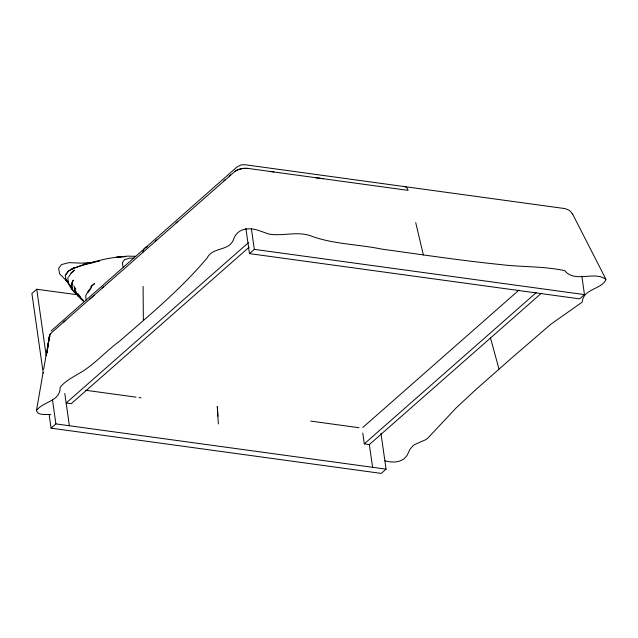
<?xml version="1.0" encoding="UTF-8"?>
<svg xmlns="http://www.w3.org/2000/svg" width="638" height="638" viewBox="0 0 638 638"><rect width="100%" height="100%" fill="white"/><g stroke="black" fill="none" stroke-linecap="round" stroke-linejoin="round"><path stroke-width="0.96" d="M50.841 333.371L49.652 335.062L49.836 336.537M49.652 335.062L46.901 353.261L49.628 335.205L43.599 369.514M50.928 414.644C46.542 413.902 38.296 416.088 36.438 410.705L43.073 372.568M47.571 346.777L49.589 335.484M72.253 282.403C70.18 287.188 72.979 292.252 77.174 294.732L36.741 289.253L31.9 293.512L43.232 373.118M36.438 410.705C42.682 401.318 60.514 401.701 60.116 387.41C64.861 381.245 72.166 377.624 78.705 373.677C93.945 365.231 105.27 351.61 119.306 341.402C149.794 314.893 181.072 288.958 207.159 257.951C212.598 246.81 228.795 251.388 233.412 239.848C234.975 234.13 239.952 229.664 245.901 229.082C254.195 227.599 261.811 231.985 269.515 234.194C284.085 236.355 298.959 230.485 313.154 236.762C335.301 244.354 359.003 244.378 381.803 249.115C421.335 254.538 460.803 260.543 500.511 264.563C521.82 267.17 543.767 266.126 564.742 270.64C574.966 283.368 594.632 270.48 606.044 279.516C601.379 289.66 583.204 288.575 582.223 302.109L550.969 324.136L511.197 358.412L475.214 390.169L456.282 407.786L428.393 437.532L425.889 439.622L414.357 444.71L412.515 446.273L409.899 449.439L406.972 455.66L403.583 459.216L399.571 461.146L395.058 462.04L389.419 461.8L384.929 460.819M87.845 292.85L91.513 287.196L88.188 291.04L85.755 295.617L86.058 300.251M65.913 274.85L68.633 271.014L74.423 267.697L68.122 271.118L65.267 275.241L66.2 280.68L71.416 287.73M68.513 277.123L71.344 272.881L74.351 270.121L70.993 273.128M51.152 330.923L237.081 166.925L241.188 164.851L245.096 164.748L565.18 208.618L569.622 210.476L572.533 213.945M102.096 287.897L103.587 286.582M155.162 241.244L156.653 239.928M176.08 222.837L177.571 221.53M223.898 180.777L225.389 179.461M229.13 176.176L230.621 174.86M89.631 299.254L94.081 295.33M404.021 186.663A10.033 4.984 -82.2 0 1 408.089 190.355L247.927 168.408L243.158 168.416L238.381 169.533L234.888 171.478L50.785 333.371A9.642 4.163 -8.1 0 0 49.844 336.665M248.509 242.599L66.145 403.017L71.201 403.71L249.075 247.233M49.102 414.405L51.064 428.162L55.905 423.903L386.062 469.145L380.95 433.202M245.885 228.364L249.482 253.621L254.323 249.37L584.48 294.612L581.856 276.15M362.807 427.476L519.013 290.067M362.759 433.05L364.298 443.873L536.199 292.659M364.298 443.873L369.354 444.566L541.255 293.352M386.062 469.145L381.221 473.404L51.064 428.162M584.48 294.612L579.639 298.863L249.482 253.621M63.529 322.214L65.746 320.26M94.887 262.282L82.414 265.049L71.927 268.877C89.264 262.84 107.288 257.098 125.79 256.58L116.419 257.082M99.656 261.125L84.064 263.805L88.81 263.366M118.237 256.978L127.831 256.125L135.782 256.332M91.497 262.681L80.882 263.135L68.92 262.633L61.631 264.547L58.656 268.263L59.597 273.83L67.899 282.243M133.852 258.207L129.969 258.071L124.593 259.634L122.352 262.593L123.038 266.979M315.459 177.675L323.203 178.728M270.026 171.447L273.885 171.973M85.731 390.273L136.061 397.163M139.028 397.57L140.998 397.841M310.738 421.104L359.098 427.731M72.293 285.09L71.615 284.939L71.791 283.32L73.258 280.106L71.536 285.019L71.791 283.32L71.982 288.416L71.512 286.614L72.477 290.099L69.502 284.883L71.065 287.036M83.538 301.08L78.41 296.447L73.96 289.835L76.217 292.794M78.171 295.402L82.964 299.9M79.008 295.705L80.133 296.79L78.019 293.879L80.516 298.472L83.171 301.056M72.238 289.197L70.842 287.834L70.14 286.023L71.105 287.204M67.748 277.873L68.513 283.136L72.309 289.126M70.977 287.69L72.333 289.158M68.027 282.267L65.459 278.997L67.811 282.179M72.612 289.221L70.18 285.218M74.734 287.515L75.874 289.181M605.741 278.894L572.302 213.451M490.391 337.582L499.004 369.147M73.944 285.736L75.172 290.808M415.721 222.63L423.353 254.897M369.354 444.566L372.592 467.303M251.42 228.962L254.323 249.37M64.789 393.479L69.382 425.753M36.741 289.253L46.207 355.789M52.444 399.619L55.905 423.903M218.356 423.943L217.295 406.422L217.877 416.151M143.103 286.422L143.343 320.404M142.808 252.417A10.033 7.552 48.7 0 1 147.362 246.715M234.872 171.463A9.642 4.163 -8.1 0 1 247.927 168.408M92.135 285.569L90.939 286.653L94.568 283.591L92.135 285.569M78.41 296.447L75.467 291.143L78.41 296.447"/></g></svg>
